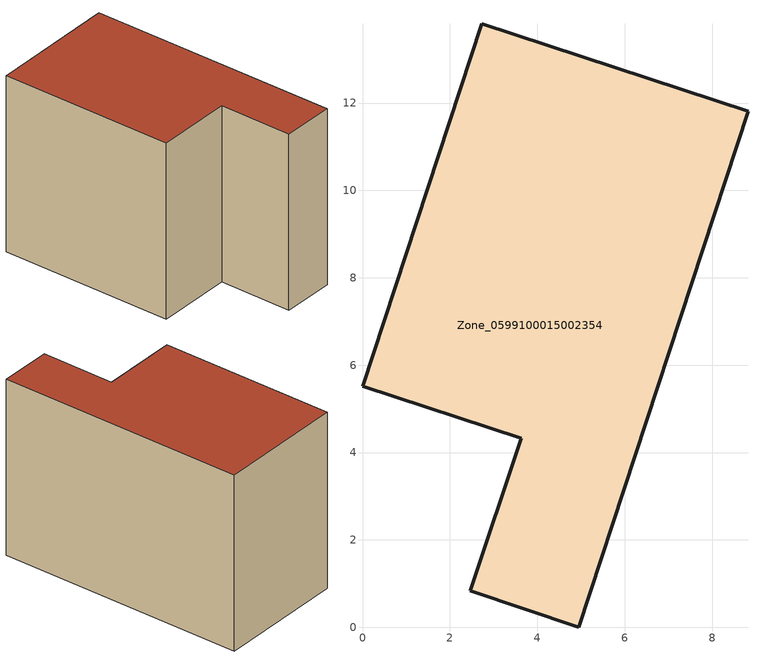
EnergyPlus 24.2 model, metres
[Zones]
Zone_0599100015002354
 floor ground (C_G): 2.72,13.82 8.82,11.81 4.94,0 2.46,0.84 3.63,4.33 0,5.52 z0.8
 wall outside (C_F): 8.82,11.81 2.72,13.82 0,5.52 3.63,4.33 2.46,0.84 4.94,0 8.82,11.81 z0.8:9.71
 roof outside (C_R): 4.94,0 8.82,11.81 2.72,13.82 0,5.52 3.63,4.33 2.46,0.84 z9.71
[BUILDING]
Pand.0599100015002354: North Axis=0; Terrain=City; Loads Convergence Tolerance Value=0.04; Temperature Convergence Tolerance Value=0.4; Solar Distribution=FullExterior; Maximum Number of Warmup Days=25; Minimum Number of Warmup Days=1
[Site:Location]
Rotterdam.The.Hague.AP_ZH_NLD Design_Conditions: Latitude=51.96; Longitude=4.45; Time Zone=1; Elevation=-4.5
[SITE:GROUNDTEMPERATURE:BUILDINGSURFACE]
18, 18, 18, 18, 18, 18, 18, 18, 18, 18, 18, 18
[MATERIAL] Thermal Absorptance=0.9; Solar Absorptance=0.7; Visible Absorptance=0.7
Name | Roughness | Thickness | Conductivity | Density | Specific Heat
G.TI.1965-1974 | MediumSmooth | 0.15 | 0.882353 | 540 | 1210
F.TI.1965-1974 | Rough | 0.3 | 0.697674 | 1920 | 840
R.TI.1965-1974 | MediumRough | 0.2 | 0.232558 | 1500 | 1000
[CONSTRUCTION]
C_G: G.TI.1965-1974
C_F: F.TI.1965-1974
C_R: R.TI.1965-1974
[ZONE]
Zone_0599100015002354: Type=1; Multiplier=1; Ceiling Height=Autocalculate; Volume=Autocalculate; Floor Area=autocalculate; Part of Total Floor Area=Yes
[ZONEINFILTRATION:DESIGNFLOWRATE]
Infil_Zone_0599100015002354: Zone or ZoneList or Space or SpaceList=Zone_0599100015002354; Schedule=AlwaysOn; Design Flow Rate Calculation Method=Flow/Area; Flow Rate per Floor Area=0.003; Constant Term Coefficient=1; Temperature Term Coefficient=0; Velocity Term Coefficient=0; Velocity Squared Term Coefficient=0
[HVACTEMPLATE:ZONE:IDEALLOADSAIRSYSTEM]
Zone_0599100015002354: Maximum Heating Supply Air Temperature=50; Minimum Cooling Supply Air Temperature=13; Maximum Heating Supply Air Humidity Ratio=0.0156; Minimum Cooling Supply Air Humidity Ratio=0.0077; Heating Limit=NoLimit; Cooling Limit=NoLimit; Dehumidification Control Type=ConstantSensibleHeatRatio; Cooling Sensible Heat Ratio=0.7; Dehumidification Setpoint=60; Humidification Control Type=None; Humidification Setpoint=30; Outdoor Air Method=None; Outdoor Air Flow Rate per Person=0.00944; Outdoor Air Flow Rate per Zone Floor Area=0; Outdoor Air Flow Rate per Zone=0; Demand Controlled Ventilation Type=None; Outdoor Air Economizer Type=NoEconomizer; Heat Recovery Type=None; Sensible Heat Recovery Effectiveness=0.7; Latent Heat Recovery Effectiveness=0.65
[ZONECONTROL:THERMOSTAT]
ThermostatControl_Zone_0599100015002354: Zone or ZoneList=Zone_0599100015002354; Control Type Schedule=DualSetpointControlType; Control 1=Thermostat_Zone_0599100015002354; Temperature Difference Between Cutout And Setpoint=0
[THERMOSTATSETPOINT:DUALSETPOINT]
Thermostat_Zone_0599100015002354: Heating Setpoint Temperature Schedule=HeatingSetpoint_Zone_0599100015002354; Cooling Setpoint Temperature Schedule=CoolingSetpoint_Zone_0599100015002354
[SCHEDULE:COMPACT]
HeatingSetpoint_Zone_0599100015002354: Through: 12/31, For: AllDays, Until: 24:00, 21
CoolingSetpoint_Zone_0599100015002354: Through: 12/31, For: AllDays, Until: 24:00, 24
DualSetpointControlType: Through: 12/31, For: AllDays, Until: 24:00, 4
AlwaysOn: Through: 12/31, For: AllDays, Until: 24:00, 1
